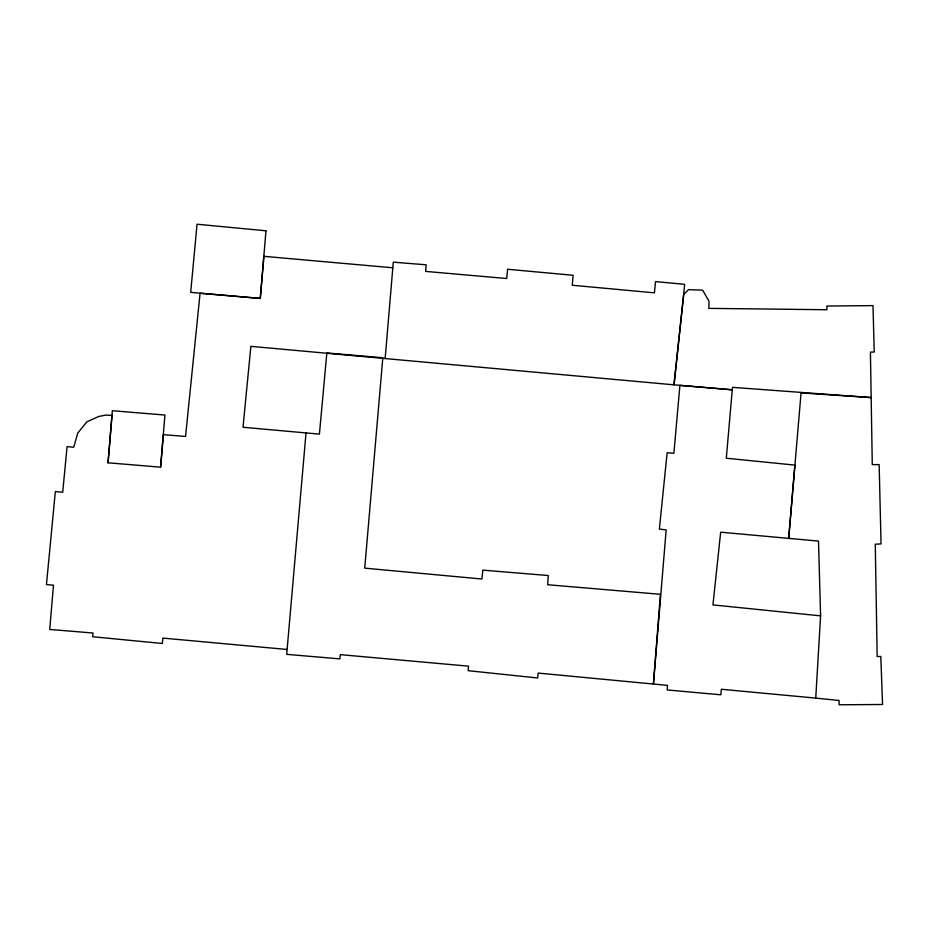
<?xml version="1.0" encoding="UTF-8"?>
<svg xmlns="http://www.w3.org/2000/svg" width="929" height="929" viewBox="0 0 929 929"><rect width="100%" height="100%" fill="white"/><g stroke="black" fill="none" stroke-linecap="round" stroke-linejoin="round"><path stroke-width="1.39" d="M385.198 357.99L393.292 262.152L426.167 264.811L425.645 271.407L506.711 278.526L507.571 269.259L573.158 275.286L572.229 285.238L654.434 292.844L655.526 281.603L684.685 284.344L674.013 384.838L732.284 389.808L726.292 458.229L794.876 465.104L788.698 538.379L801.065 392.921L871.147 397.577L732.528 387.347L732.284 389.808L679.912 385.361L673.885 453.259L667.138 452.737L659.369 529.124L666.163 529.89L653.424 684.034L660.426 594.305L547.68 584.724L548.249 575.539L482.813 570.127L481.93 579.022L364.737 568.142L382.818 357.746L326.845 352.974L319.413 434.133L243.015 427.259L250.865 346.343L674.013 384.838L683.756 294.33L688.61 289.604L702.684 290.208L709.024 301.251L708.792 308.37L826.949 309.74L826.868 306.024L873.005 305.618L874.224 352.045L870.415 352.126L872.273 464.616L879.148 464.616L881.052 543.918L875.269 544.208L877.173 656.582L880.808 656.455L882.55 704.496L839.084 704.786L839.084 700.454L815.743 698.109L820.597 615.857L818.495 541.084L720.672 532.189L712.949 604.907L820.597 615.857M108.043 462.805L112.363 410.723L164.932 415.042L160.612 467.171L108.043 462.805L112.003 415.402L105.325 415.124L98.497 416.575L86.85 421.882L77.746 433.077L73.705 447.232L67.074 446.628L62.707 492.277L55.345 491.557L46.45 584.562L53.487 585.212L49.725 629.444L93.039 633.009L92.586 636.725L162.343 643.483L162.877 638.095L287.096 649.464M160.612 467.171L163.318 434.656L185.556 436.433L200.072 293.285L260.283 298.418L263.882 256.323L392.758 267.773M306.024 432.914L286.689 654.353L339.875 658.882L340.351 654.643L468.506 666.163L468.181 670.692L537.694 677.973L538.181 673.084L667.498 685.37L667.173 689.945L720.834 694.799L721.369 689.26L815.743 698.109M265.984 230.81L260.283 298.418L190.689 292.356L197.041 224.214L265.984 230.81"/></g></svg>
